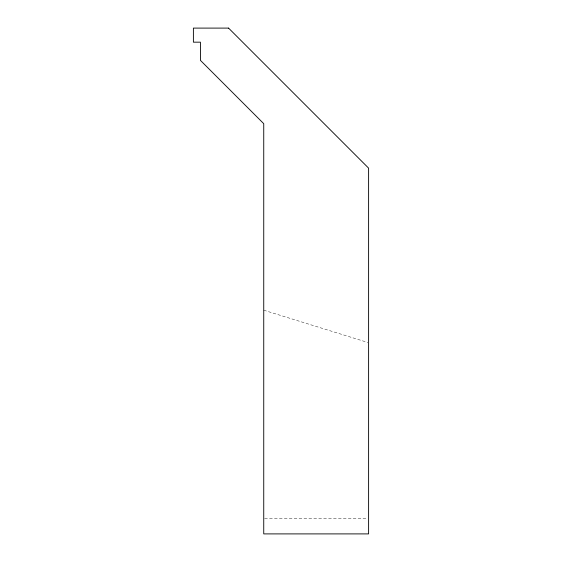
<?xml version="1.0" encoding="UTF-8"?>
<svg xmlns="http://www.w3.org/2000/svg" width="562" height="562" viewBox="0 0 562 562"><rect width="100%" height="100%" fill="white"/><g stroke="black" fill="none" stroke-linecap="round" stroke-linejoin="round"><path stroke-width="0.42" stroke-dasharray="2.81 2.11" d="M264.611 518.375L367.738 518.375M263.74 310.196L367.78 342.455"/><path stroke-width="0.84" d="M228.565 28.1L193.391 28.1L193.391 42.171L200.423 42.171L200.423 60.359L263.74 123.675L263.74 533.9L368.609 533.9L368.609 168.143L228.565 28.1"/></g></svg>
